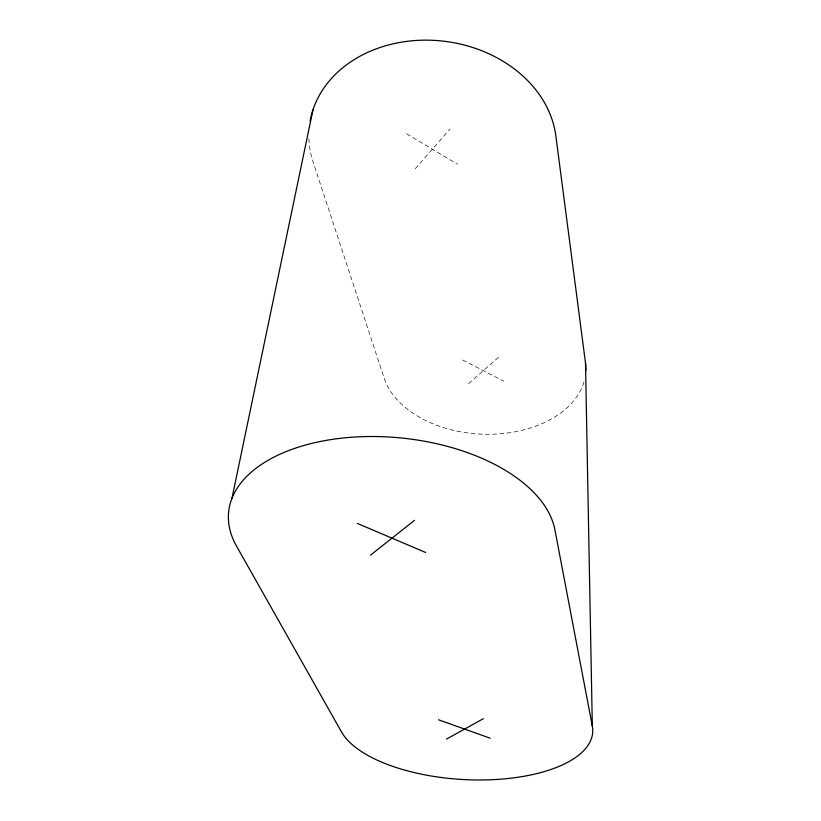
<?xml version="1.0" encoding="UTF-8"?>
<svg xmlns="http://www.w3.org/2000/svg" width="821" height="821" viewBox="0 0 821 821"><rect width="100%" height="100%" fill="white"/><g stroke="black" fill="none" stroke-linecap="round" stroke-linejoin="round"><path stroke-width="0.62" stroke-dasharray="4.11 3.08" d="M415.252 168.716L449.99 129M468.524 383.705L498.583 357.248M462.654 359.998L503.663 381.129M406.6 133.802L457.502 164.262M583.998 381.939A102.153 68.03 2.8 0 1 485.078 434.237A102.153 68.03 2.8 0 1 384.136 378.091L313.14 162.076A124.217 100.449 7.4 0 1 308.881 138.585"/><path stroke-width="1.23" d="M231.881 498.706L312.945 109.911M370.456 555.181L414.492 520.35M446.47 739.116L483.353 718.683M438.476 719.771L490.127 738.182M357.33 523.418L425.647 552.492M592.321 726.185L554.914 529.822A164.282 90.905 5.7 0 0 357.72 436.864A164.282 90.905 5.7 0 0 236.53 546.109L341.464 731.87A127.758 55.038 3.4 0 0 486.063 779.909A127.758 55.038 3.4 0 0 592.321 726.185L585.506 363.005L555.838 135.855A124.217 100.449 7.4 0 0 435.048 40.424A124.217 100.449 7.4 0 0 310.112 121.026M585.506 363.005A102.153 68.03 2.8 0 1 585.855 370.702"/></g></svg>
